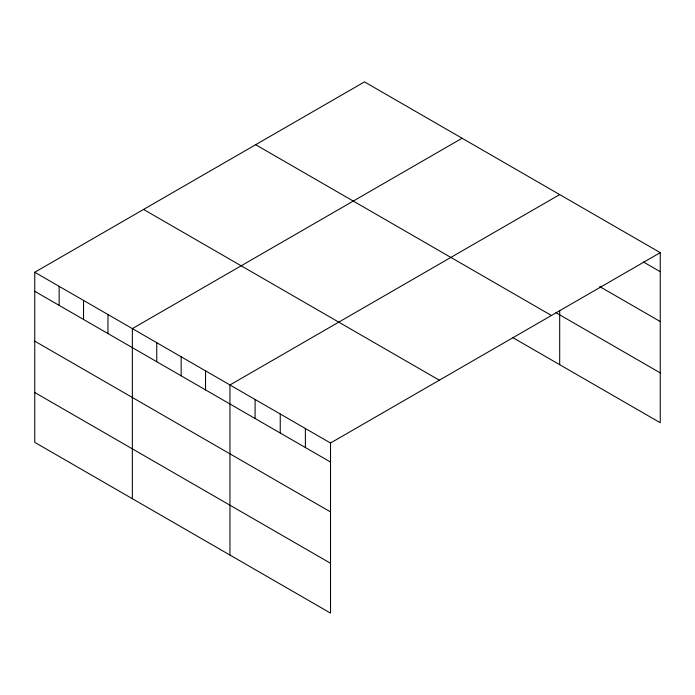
<?xml version="1.0" encoding="UTF-8"?>
<svg xmlns="http://www.w3.org/2000/svg" width="695" height="695" viewBox="0 0 695 695"><rect width="100%" height="100%" fill="white"/><g stroke="black" fill="none" stroke-linecap="round" stroke-linejoin="round"><path stroke-width="1.04" d="M660.25 252.65L330.516 443.019L330.516 613.112L34.75 442.35L34.75 272.258L364.484 81.888L660.25 252.65L660.25 422.742L512.762 337.588M462.088 138.244L132.354 328.613L132.354 498.697M559.692 194.591L229.958 384.961L229.958 555.053M643.492 262.015L660.25 271.684M599.724 286.592L660.25 321.533M555.93 312.663L660.25 372.894M255.673 144.716L551.439 315.478M143.561 209.438L439.327 380.2M34.75 272.258L330.516 443.019M34.75 291.292L330.516 462.053M34.75 341.141L330.516 511.902M34.75 392.501L330.516 563.263M559.692 310.552L559.692 364.684M305.374 428.502L305.374 447.545M280.241 413.994L280.241 433.028M255.1 399.477L255.1 418.512M205.555 370.878L205.555 389.912M181.152 356.787L181.152 375.821M156.757 342.696L156.757 361.739M107.951 314.522L107.951 333.557M83.548 300.44L83.548 319.474M59.153 286.349L59.153 305.383"/></g></svg>
